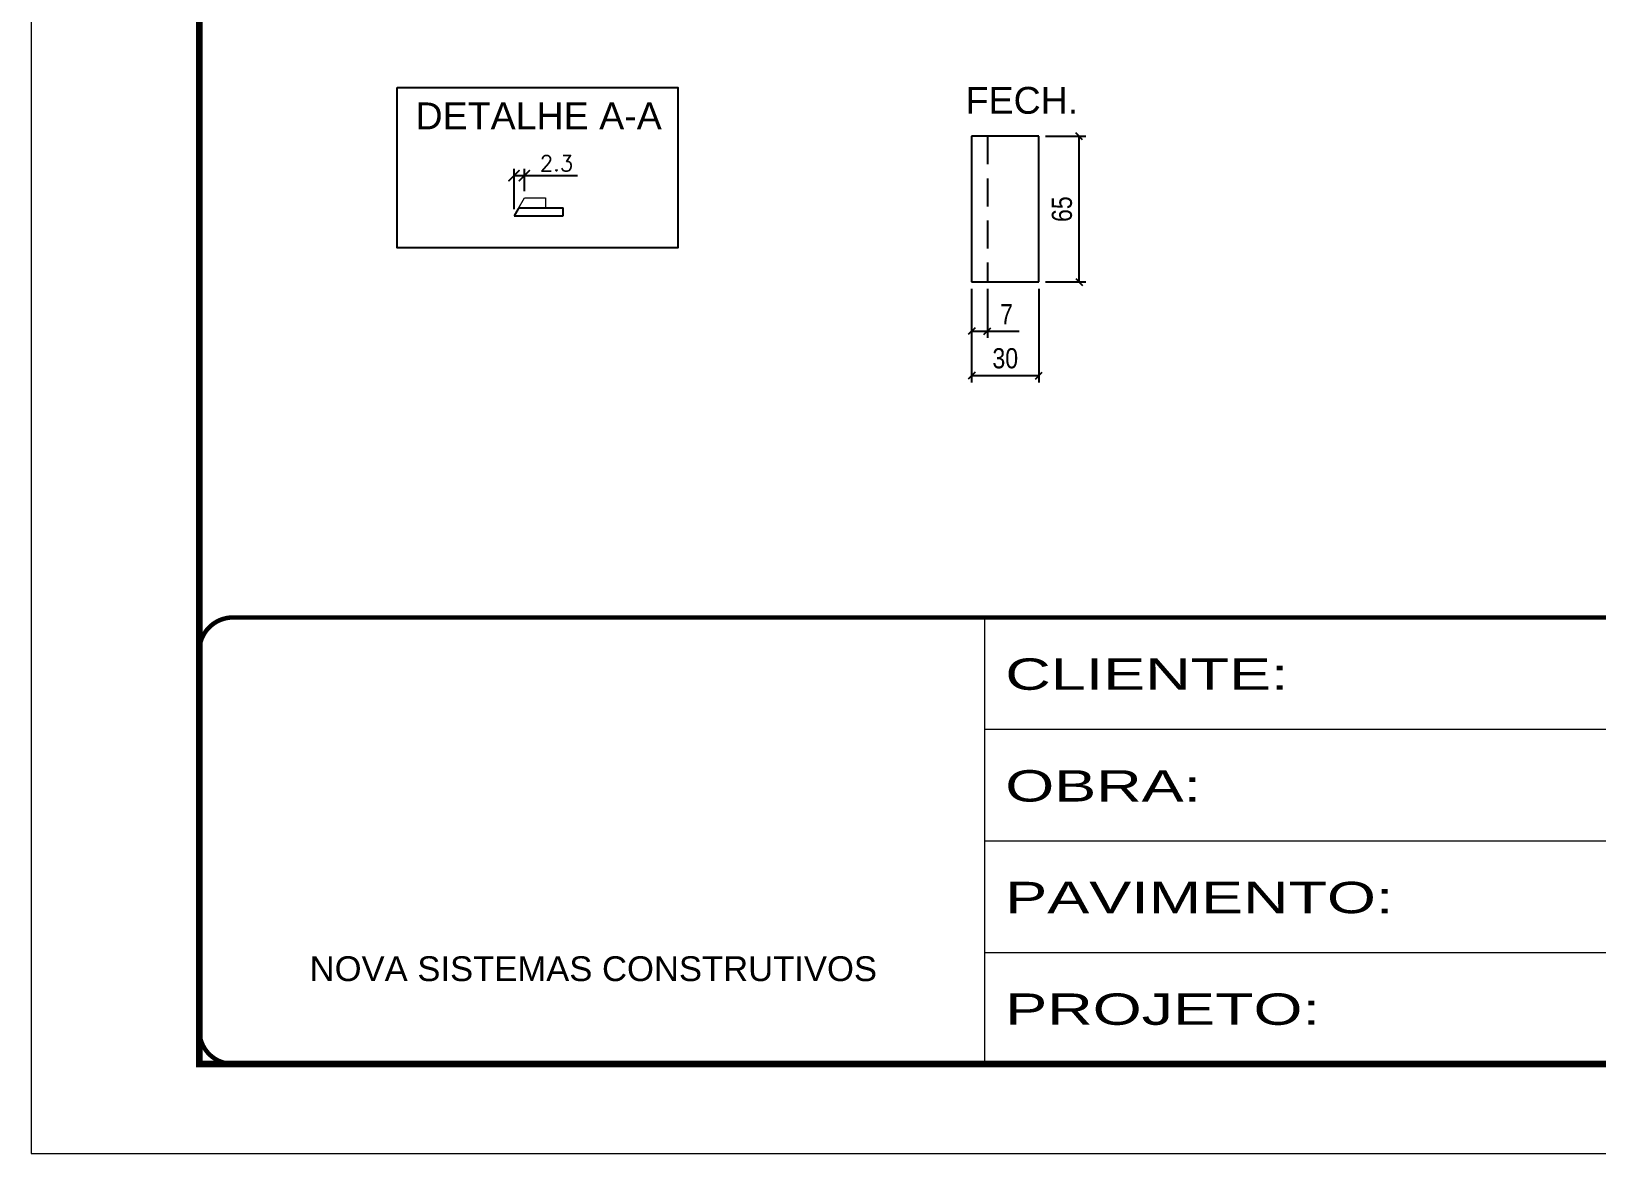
# Model space of a CAD drawing. Extents: x -20960 to -5926, y -2106 to 21915.
# Drawn here: x -10608 to -9910, y 13974 to 14475 of the extents above; entities that cross this region are included whole.
import ezdxf

# ---------------------------------------------------------------- set-up
doc = ezdxf.new("R2010")
doc.units = 0
for name, pattern in [('CONTINUO', [0]), ('DASHED', [0.75, 0.5, -0.25]), ('HIDDEN', [0.375, 0.25, -0.125])]:
    doc.linetypes.add(name, pattern=pattern)
for name, color, linetype in [('5', 5, 'Continuous'), ('COTA', 241, 'Continuous'), ('Painéis', 200, 'Continuous'), ('SARR_2.2x7', 40, 'Continuous')]:
    doc.layers.add(name, color=color, linetype=linetype)
for name, color, linetype, lineweight in [('Folhas', 255, 'Continuous', 9), ('Sarr 2.2x7', 40, 'Continuous', 9), ('SARRAFO DE PRESSAO', 251, 'DASHED', 9)]:
    doc.layers.add(name, color=color, linetype=linetype, lineweight=lineweight)
doc.styles.add('ARIAL', font='arial.ttf')
doc.styles.add('COTA TECNICA-50', font='techl___.ttf', dxfattribs={"height": 9})
doc.styles.add('Romans', font='romans.shx')
doc.styles.get("Standard").update_dxf_attribs({"font": 'arial.ttf'})
doc.styles.add('Tecnologia', font='')
doc.styles.get('Tecnologia').set_extended_font_data('Forgotten Futurist')
doc.dimstyles.new('COTA PAINEL-50', dxfattribs={"dimtxt": 9, "dimasz": 3, "dimexe": 3, "dimexo": 3, "dimgap": 3, "dimtad": 1, "dimdec": 1, "dimzin": 12, "dimdsep": 46, "dimtxsty": 'COTA TECNICA-50', "dimblk1": 'OBLIQUE', "dimblk2": 'OBLIQUE', "dimsah": 1, "dimcen": 0.9, "dimclrd": 4, "dimclre": 4, "dimclrt": 240, "dimadec": 1, "dimazin": 3, "dimtfac": 1, "dimtdec": 1, "dimtmove": 0, "dimatfit": 3, "dimfxl": 1, "dimtolj": 1, "dimtzin": 12, "dimarcsym": 0})
doc.dimstyles.new('Cota Seção (2x)', dxfattribs={"dimtxt": 7, "dimasz": 5, "dimexe": 3, "dimexo": 3, "dimgap": 2, "dimtad": 3, "dimdec": 1, "dimlfac": 0.5, "dimzin": 12, "dimdsep": 46, "dimtxsty": 'Romans', "dimblk": 'ARCHTICK', "dimcen": 0, "dimclrd": 4, "dimclre": 4, "dimclrt": 1, "dimadec": 1, "dimazin": 3, "dimtfac": 1, "dimtdec": 1, "dimtmove": 0, "dimatfit": 3, "dimldrblk": 'OBLIQUE', "dimfxl": 1, "dimtolj": 1, "dimtzin": 12, "dimarcsym": 0})

# ---------------------------------------------------------------- blocks, each defined once
blk = doc.blocks.new('9999999999')
at = {"color": 30, "linetype": 'CONTINUO'}
for p, q in [((98564.56, 34230.21), (98564.56, 34429.45)), ((98564.56, 34379.64), (99583.98, 34379.64)), ((98564.56, 34329.83), (99487.98, 34329.83)), ((98564.56, 34280.02), (99487.98, 34280.02))]:
    blk.add_line(p, q, dxfattribs=at)
at = {"color": 30, "linetype": 'CONTINUO', "const_width": 2}
blk.add_lwpolyline([(99583.98, 34230.21), (99583.98, 34414.45, 0.414214), (99568.98, 34429.45), (98228.98, 34429.45, 0.414214), (98213.98, 34414.45), (98213.98, 34245.21, 0.414214), (98228.98, 34230.21), (99583.98, 34230.21)], format="xyb", dxfattribs=at)
at = {"layer": 'Folhas'}
blk.add_lwpolyline([(98138.98, 34190.21), (99623.98, 34190.21), (99623.98, 35240.21), (98138.98, 35240.21)], close=True, dxfattribs=at)
at = {"layer": 'Folhas', "color": 30, "const_width": 3}
blk.add_lwpolyline([(98213.98, 34230.21), (99583.98, 34230.21), (99583.98, 35200.21), (98213.98, 35200.21)], close=True, dxfattribs=at)
at = {"color": 7, "linetype": 'Continuous', "ltscale": 5, "style": 'ARIAL'}
blk.add_text('NOVA SISTEMAS CONSTRUTIVOS', height=11.0592, dxfattribs=at).set_placement((98263.19, 34267.21))
at = {"layer": 'Folhas', "color": 7, "style": 'Tecnologia', "width": 1.5}
for s, p in [('CLIENTE:', (98573.65, 34397.17)), ('OBRA:', (98573.65, 34347.31)), ('PAVIMENTO:', (98573.65, 34297.5)), ('PROJETO:', (98573.65, 34247.69))]:
    blk.add_text(s, height=14, dxfattribs=at).set_placement(p)
blk = doc.blocks.new('_Oblique')
at = {"color": 0, "linetype": 'ByBlock', "lineweight": -2}
blk.add_line((-0.5, -0.5), (0.5, 0.5), dxfattribs=at)
blk = doc.blocks.new('*D684')
at = {"layer": 'COTA', "color": 4, "lineweight": -2, "transparency": 16777216}
for p, q in [((-10188.85, 14359.86), (-10188.85, 14318.07)), ((-10158.85, 14359.86), (-10158.85, 14318.07)), ((-10188.85, 14321.07), (-10158.85, 14321.07))]:
    blk.add_line(p, q, dxfattribs=at)
at = {"layer": 'Defpoints', "color": 0, "transparency": 16777216}
for p in [(-10188.85, 14362.86), (-10158.85, 14362.86), (-10158.85, 14321.07)]:
    blk.add_point(p, dxfattribs=at)
at = {"layer": 'COTA', "color": 4, "lineweight": -2, "transparency": 16777216, "xscale": 3, "yscale": 3, "zscale": 3, "rotation": 180}
blk.add_blockref('_Oblique', (-10188.85, 14321.07), dxfattribs=at)
at = {"layer": 'COTA', "color": 4, "lineweight": -2, "transparency": 16777216, "xscale": 3, "yscale": 3, "zscale": 3}
blk.add_blockref('_Oblique', (-10158.85, 14321.07), dxfattribs=at)
at = {"layer": 'COTA', "color": 240, "transparency": 16777216, "insert": (-10173.85, 14328.77), "char_height": 9, "attachment_point": 5, "style": 'COTA TECNICA-50'}
blk.add_mtext('\\A1;30', dxfattribs=at)
blk = doc.blocks.new('*D685')
at = {"layer": 'COTA', "color": 4, "lineweight": -2, "transparency": 16777216}
for p, q in [((-10155.85, 14427.86), (-10137.93, 14427.86)), ((-10140.93, 14362.86), (-10140.93, 14427.86)), ((-10155.85, 14362.86), (-10137.93, 14362.86))]:
    blk.add_line(p, q, dxfattribs=at)
at = {"layer": 'Defpoints', "color": 0, "transparency": 16777216}
for p in [(-10158.85, 14427.86), (-10140.93, 14427.86), (-10158.85, 14362.86)]:
    blk.add_point(p, dxfattribs=at)
at = {"layer": 'COTA', "color": 4, "lineweight": -2, "transparency": 16777216, "xscale": 3, "yscale": 3, "zscale": 3}
for p, rotation in [((-10140.93, 14427.86), 90), ((-10140.93, 14362.86), 270)]:
    blk.add_blockref('_Oblique', p, dxfattribs=dict(at, rotation=rotation))
at = {"layer": 'COTA', "color": 240, "transparency": 16777216, "insert": (-10148.53, 14395.36), "char_height": 9, "attachment_point": 5, "rotation": 90, "style": 'COTA TECNICA-50'}
blk.add_mtext('\\A1;65', dxfattribs=at)
blk = doc.blocks.new('*D700')
at = {"layer": 'COTA', "color": 4, "lineweight": -2, "transparency": 16777216}
for p, q in [((-10188.85, 14359.86), (-10188.85, 14337.96)), ((-10181.85, 14359.86), (-10181.85, 14337.96)), ((-10188.85, 14340.96), (-10181.85, 14340.96)), ((-10181.85, 14340.96), (-10167.7, 14340.96))]:
    blk.add_line(p, q, dxfattribs=at)
at = {"layer": 'Defpoints', "color": 0, "transparency": 16777216}
for p in [(-10188.85, 14362.86), (-10181.85, 14362.86), (-10181.85, 14340.96)]:
    blk.add_point(p, dxfattribs=at)
at = {"layer": 'COTA', "color": 4, "lineweight": -2, "transparency": 16777216, "xscale": 3, "yscale": 3, "zscale": 3, "rotation": 180}
blk.add_blockref('_Oblique', (-10188.85, 14340.96), dxfattribs=at)
at = {"layer": 'COTA', "color": 4, "lineweight": -2, "transparency": 16777216, "xscale": 3, "yscale": 3, "zscale": 3}
blk.add_blockref('_Oblique', (-10181.85, 14340.96), dxfattribs=at)
at = {"layer": 'COTA', "color": 240, "transparency": 16777216, "insert": (-10173.28, 14348.52), "char_height": 9, "attachment_point": 5, "style": 'COTA TECNICA-50'}
blk.add_mtext('\\A1;7', dxfattribs=at)
blk = doc.blocks.new('_ArchTick')
at = {"color": 0, "linetype": 'ByBlock', "const_width": 0.15}
blk.add_lwpolyline([(-0.5, -0.5), (0.5, 0.5)], dxfattribs=at)
blk = doc.blocks.new('*D701')
at = {"layer": 'COTA', "color": 4, "lineweight": -2, "transparency": 16777216}
for p, q in [((-10393.08, 14395.34), (-10393.08, 14413.33)), ((-10388.46, 14403.34), (-10388.46, 14413.33)), ((-10393.08, 14410.33), (-10388.46, 14410.33)), ((-10388.46, 14410.33), (-10364.8, 14410.33))]:
    blk.add_line(p, q, dxfattribs=at)
at = {"layer": 'Defpoints', "color": 0, "transparency": 16777216}
for p in [(-10388.46, 14410.33), (-10388.46, 14400.34), (-10393.08, 14392.34)]:
    blk.add_point(p, dxfattribs=at)
at = {"layer": 'COTA', "color": 4, "lineweight": -2, "transparency": 16777216, "xscale": 5, "yscale": 5, "zscale": 5, "rotation": 180}
blk.add_blockref('_ArchTick', (-10393.08, 14410.33), dxfattribs=at)
at = {"layer": 'COTA', "color": 4, "lineweight": -2, "transparency": 16777216, "xscale": 5, "yscale": 5, "zscale": 5}
blk.add_blockref('_ArchTick', (-10388.46, 14410.33), dxfattribs=at)
at = {"layer": 'COTA', "color": 1, "transparency": 16777216, "insert": (-10374.13, 14415.83), "char_height": 7, "attachment_point": 5, "style": 'Romans'}
blk.add_mtext('\\A1;2.3', dxfattribs=at)

msp = doc.modelspace()

# ---------------------------------------------------------------- linework, layer by layer
at = {"ltscale": 25}
msp.add_lwpolyline([(-10445.29, 14449.61), (-10319.95, 14449.61), (-10319.95, 14378.04), (-10445.29, 14378.04)], close=True, dxfattribs=at)
at = {"layer": 'Painéis'}
for p, q in [((-10158.85, 14427.86), (-10188.85, 14427.86)), ((-10188.85, 14427.86), (-10188.85, 14362.86)), ((-10158.85, 14362.86), (-10158.85, 14427.86)), ((-10391.28, 14395.46), (-10393.08, 14392.34)), ((-10393.08, 14392.34), (-10371.08, 14392.34)), ((-10391, 14395.94), (-10371.08, 14395.94)), ((-10371.08, 14392.34), (-10371.08, 14395.94)), ((-10371.08, 14392.34), (-10371.08, 14395.94)), ((-10188.85, 14362.86), (-10158.85, 14362.86))]:
    msp.add_line(p, q, dxfattribs=at)
at = {"layer": 'Sarr 2.2x7'}
for p, q in [((-10391.28, 14395.46), (-10388.46, 14400.34)), ((-10388.46, 14400.34), (-10379.08, 14400.34)), ((-10379.08, 14400.34), (-10379.08, 14395.94))]:
    msp.add_line(p, q, dxfattribs=at)
at = {"layer": 'SARR_2.2x7', "linetype": 'HIDDEN', "ltscale": 50}
msp.add_line((-10181.85, 14427.86), (-10181.85, 14362.86), dxfattribs=at)

# ---------------------------------------------------------------- block references
at = {"layer": 'SARRAFO DE PRESSAO', "color": 6, "linetype": 'ByBlock'}
msp.add_blockref('9999999999', (-108747.48, -20216.26), dxfattribs=at)

# ---------------------------------------------------------------- texts
at = {"layer": '5', "color": 7, "linetype": 'Continuous'}
for s, p in [('FECH.', (-10191.56, 14437.91)), ('DETALHE A-A', (-10437.04, 14430.97))]:
    msp.add_text(s, height=12, rotation=359.99996, dxfattribs=at).set_placement(p)

# ---------------------------------------------------------------- dimensions: what is measured, and where the dimension line sits
at = {"layer": 'COTA'}
dim = msp.add_linear_dim(base=(-10140.93, 14427.86), p1=(-10158.85, 14362.86), p2=(-10158.85, 14427.86), angle=90, dimstyle='COTA PAINEL-50', dxfattribs=at)
dim.commit()
dim.dimension.update_dxf_attribs({"geometry": '*D685', "text_midpoint": (-10148.53, 14395.36)})
for base, p1, p2, dimstyle, picture, middle in [((-10388.46, 14410.33), (-10393.08, 14392.34), (-10388.46, 14400.34), 'Cota Seção (2x)', '*D701', (-10374.13, 14415.83)), ((-10158.85, 14321.07), (-10188.85, 14362.86), (-10158.85, 14362.86), 'COTA PAINEL-50', '*D684', (-10173.85, 14328.77)), ((-10181.85, 14340.96), (-10188.85, 14362.86), (-10181.85, 14362.86), 'COTA PAINEL-50', '*D700', (-10173.28, 14348.52))]:
    dim = msp.add_linear_dim(base=base, p1=p1, p2=p2, dimstyle=dimstyle, dxfattribs=at)
    dim.commit()
    dim.dimension.update_dxf_attribs({"geometry": picture, "text_midpoint": middle})

doc.saveas('drawing.dxf')
